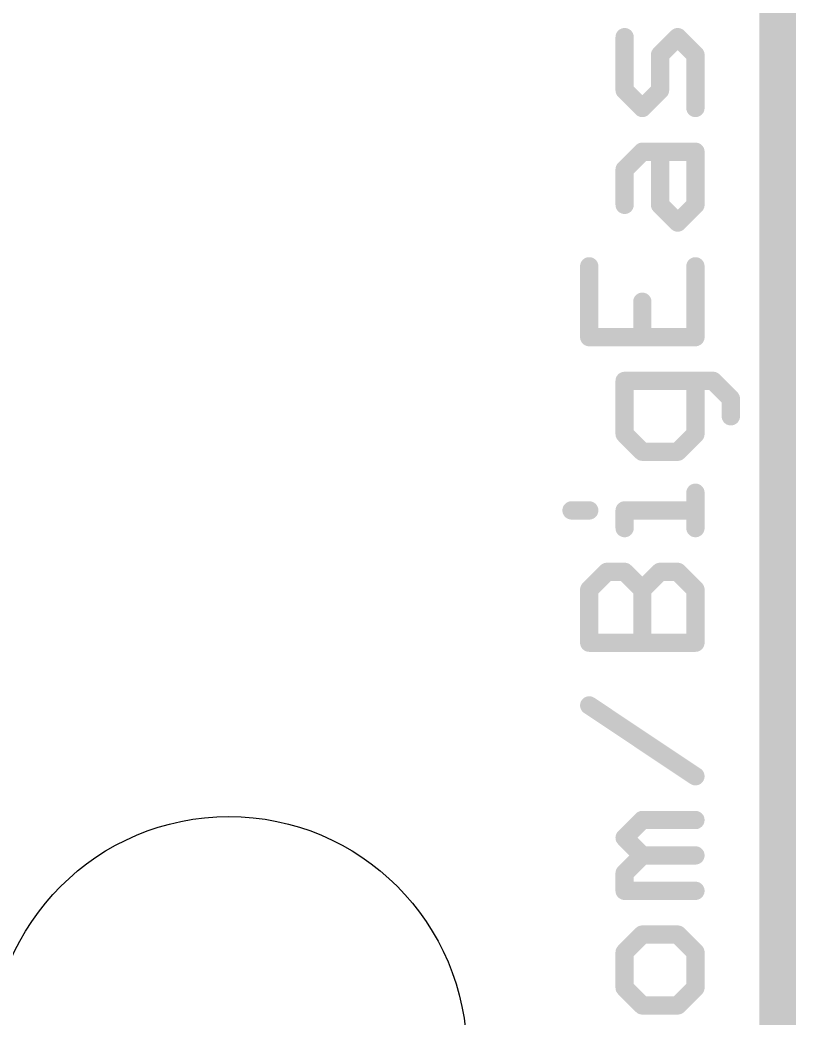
# Model space of a CAD drawing. Extents: x -11.8 to 66.2, y -19.6 to 35.5.
# Drawn here: x 31.57 to 36.96, y 15.49 to 22.42 of the extents above; entities that cross this region are included whole.
import ezdxf

# ---------------------------------------------------------------- set-up
doc = ezdxf.new("R2010")
doc.units = 0
for name, color, linetype in [('1', 12, 'CONTINUOUS'), ('16', 132, 'CONTINUOUS'), ('20', 53, 'CONTINUOUS'), ('21', 41, 'CONTINUOUS'), ('22', 40, 'CONTINUOUS')]:
    doc.layers.add(name, color=color, linetype=linetype)

msp = doc.modelspace()

# ---------------------------------------------------------------- linework, layer by layer
at = {"layer": '1', "const_width": 0.254}
msp.add_lwpolyline([(36.83, 30.48), (36.83, 0)], dxfattribs=at)
at = {"layer": '16', "const_width": 0.254}
msp.add_lwpolyline([(36.83, 30.48), (36.83, 0)], dxfattribs=at)
at = {"layer": '20', "const_width": 0.254}
msp.add_lwpolyline([(36.83, 30.48), (36.83, 0)], dxfattribs=at)
at = {"layer": '20'}
msp.add_circle((33.02, 15.24), 1.651, dxfattribs=at)
at = {"layer": '21'}
for points, const_width in [([(36.83, 0), (36.83, 30.48)], 0.254), ([(35.767, 21.9313), (35.767, 22.2999)], 0.127), ([(36.1356, 22.2999), (36.0128, 22.177)], 0.127), ([(36.2585, 22.177), (36.1356, 22.2999)], 0.127), ([(36.0128, 22.177), (36.0128, 21.9313)], 0.127), ([(36.2585, 21.8084), (36.2585, 22.177)], 0.127), ([(35.8899, 21.8084), (35.767, 21.9313)], 0.127), ([(36.0128, 21.9313), (35.8899, 21.8084)], 0.127), ([(35.767, 21.3818), (35.8899, 21.5047)], 0.127), ([(35.8899, 21.5047), (36.2585, 21.5047)], 0.127), ([(36.0128, 21.1361), (36.0128, 21.5047)], 0.127), ([(36.2585, 21.5047), (36.2585, 21.1361)], 0.127), ([(35.767, 21.1361), (35.767, 21.3818)], 0.127), ([(36.1356, 21.0132), (36.0128, 21.1361)], 0.127), ([(36.2585, 21.1361), (36.1356, 21.0132)], 0.127), ([(35.5213, 20.7095), (35.5213, 20.218)], 0.127), ([(36.2585, 20.218), (36.2585, 20.7095)], 0.127), ([(35.8899, 20.218), (35.8899, 20.4637)], 0.127), ([(35.5213, 20.218), (36.2585, 20.218)], 0.127), ([(36.3814, 19.9143), (35.767, 19.9143)], 0.127), ([(35.767, 19.9143), (35.767, 19.5457)], 0.127), ([(36.2585, 19.5457), (36.2585, 19.9143)], 0.127), ([(36.5042, 19.7914), (36.3814, 19.9143)], 0.127), ([(36.5042, 19.6686), (36.5042, 19.7914)], 0.127), ([(35.767, 19.5457), (35.8899, 19.4228)], 0.127), ([(36.1356, 19.4228), (36.2585, 19.5457)], 0.127), ([(35.8899, 19.4228), (36.1356, 19.4228)], 0.127), ([(36.2585, 18.8927), (36.2585, 19.1384)], 0.127), ([(35.3984, 19.0156), (35.5213, 19.0156)], 0.127), ([(35.767, 18.8927), (35.767, 19.0156)], 0.127), ([(35.767, 19.0156), (36.2585, 19.0156)], 0.127), ([(35.5213, 18.4661), (35.6441, 18.589)], 0.127), ([(35.6441, 18.589), (35.767, 18.589)], 0.127), ([(35.767, 18.589), (35.8899, 18.4661)], 0.127), ([(35.8899, 18.4661), (36.0128, 18.589)], 0.127), ([(36.0128, 18.589), (36.1356, 18.589)], 0.127), ([(36.1356, 18.589), (36.2585, 18.4661)], 0.127), ([(35.5213, 18.0975), (35.5213, 18.4661)], 0.127), ([(35.8899, 18.0975), (35.8899, 18.4661)], 0.127), ([(36.2585, 18.4661), (36.2585, 18.0975)], 0.127), ([(36.2585, 18.0975), (35.5213, 18.0975)], 0.127), ([(36.2585, 17.1707), (35.5213, 17.6622)], 0.127), ([(35.767, 16.7441), (35.8899, 16.867)], 0.127), ([(35.8899, 16.867), (36.2585, 16.867)], 0.127), ([(35.8899, 16.6212), (35.767, 16.7441)], 0.127), ([(35.767, 16.4984), (35.8899, 16.6212)], 0.127), ([(35.8899, 16.6212), (36.2585, 16.6212)], 0.127), ([(35.767, 16.3755), (35.767, 16.4984)], 0.127), ([(36.2585, 16.3755), (35.767, 16.3755)], 0.127), ([(35.8899, 16.0718), (35.767, 15.9489)], 0.127), ([(36.1356, 16.0718), (35.8899, 16.0718)], 0.127), ([(36.2585, 15.9489), (36.1356, 16.0718)], 0.127), ([(35.767, 15.9489), (35.767, 15.7032)], 0.127), ([(36.2585, 15.7032), (36.2585, 15.9489)], 0.127), ([(35.767, 15.7032), (35.8899, 15.5803)], 0.127), ([(36.1356, 15.5803), (36.2585, 15.7032)], 0.127), ([(35.8899, 15.5803), (36.1356, 15.5803)], 0.127)]:
    msp.add_lwpolyline(points, dxfattribs=dict(at, const_width=const_width))
at = {"layer": '21', "const_width": 0.0635}
for points in [[(35.7988, 22.2999, 1), (35.7353, 22.2999)], [(36.1581, 22.3223, 1), (36.1132, 22.2774)], [(36.1581, 22.2774, 1), (36.1132, 22.3223)], [(36.0445, 22.177, 1), (35.981, 22.177)], [(36.2903, 22.177, 1), (36.2268, 22.177)], [(35.9903, 22.1995, 1), (36.0352, 22.1545)], [(36.236, 22.1545, 1), (36.281, 22.1995)], [(35.7353, 21.9313, 1), (35.7988, 21.9313)], [(35.7895, 21.9537, 1), (35.7446, 21.9088)], [(35.981, 21.9313, 1), (36.0445, 21.9313)], [(36.0352, 21.9088, 1), (35.9903, 21.9537)], [(35.8674, 21.8308, 1), (35.9123, 21.7859)], [(35.8674, 21.7859, 1), (35.9123, 21.8308)], [(36.2268, 21.8084, 1), (36.2903, 21.8084)], [(35.8899, 21.5364, 1), (35.8899, 21.4729)], [(35.9123, 21.4822, 1), (35.8674, 21.5271)], [(36.0445, 21.5047, 1), (35.981, 21.5047)], [(36.2903, 21.5047, 1), (36.2268, 21.5047)], [(36.2585, 21.4729, 1), (36.2585, 21.5364)], [(35.7988, 21.3818, 1), (35.7353, 21.3818)], [(35.7446, 21.4043, 1), (35.7895, 21.3594)], [(36.0352, 21.1585, 1), (35.9903, 21.1136)], [(36.281, 21.1136, 1), (36.236, 21.1585)], [(35.7353, 21.1361, 1), (35.7988, 21.1361)], [(35.981, 21.1361, 1), (36.0445, 21.1361)], [(36.2268, 21.1361, 1), (36.2903, 21.1361)], [(36.1132, 21.0356, 1), (36.1581, 20.9907)], [(36.1132, 20.9907, 1), (36.1581, 21.0356)], [(35.553, 20.7095, 1), (35.4895, 20.7095)], [(36.2903, 20.7095, 1), (36.2268, 20.7095)], [(35.9216, 20.4637, 1), (35.8581, 20.4637)], [(35.4895, 20.218, 1), (35.553, 20.218)], [(35.5213, 20.2498, 1), (35.5213, 20.1863)], [(35.8581, 20.218, 1), (35.9216, 20.218)], [(36.2268, 20.218, 1), (36.2903, 20.218)], [(36.2585, 20.1863, 1), (36.2585, 20.2498)], [(35.767, 19.946, 1), (35.767, 19.8826)], [(35.7988, 19.9143, 1), (35.7353, 19.9143)], [(36.2903, 19.9143, 1), (36.2268, 19.9143)], [(36.4038, 19.9368, 1), (36.3589, 19.8918)], [(36.3814, 19.8826, 1), (36.3814, 19.946)], [(36.536, 19.7914, 1), (36.4725, 19.7914)], [(36.4818, 19.769, 1), (36.5267, 19.8139)], [(36.4725, 19.6686, 1), (36.536, 19.6686)], [(35.7895, 19.5681, 1), (35.7446, 19.5232)], [(36.281, 19.5232, 1), (36.236, 19.5681)], [(35.7353, 19.5457, 1), (35.7988, 19.5457)], [(36.2268, 19.5457, 1), (36.2903, 19.5457)], [(35.8899, 19.4546, 1), (35.8899, 19.3911)], [(35.8674, 19.4004, 1), (35.9123, 19.4453)], [(36.1132, 19.4453, 1), (36.1581, 19.4004)], [(36.1356, 19.3911, 1), (36.1356, 19.4546)], [(36.2903, 19.1384, 1), (36.2268, 19.1384)], [(35.3984, 19.0473, 1), (35.3984, 18.9838)], [(35.5213, 18.9838, 1), (35.5213, 19.0473)], [(35.7988, 19.0156, 1), (35.7353, 19.0156)], [(35.767, 19.0473, 1), (35.767, 18.9838)], [(36.2585, 18.9838, 1), (36.2585, 19.0473)], [(35.7353, 18.8927, 1), (35.7988, 18.8927)], [(36.2268, 18.8927, 1), (36.2903, 18.8927)], [(35.6441, 18.6207, 1), (35.6441, 18.5572)], [(35.6666, 18.5665, 1), (35.6217, 18.6114)], [(35.7895, 18.6114, 1), (35.7446, 18.5665)], [(35.767, 18.5572, 1), (35.767, 18.6207)], [(36.0128, 18.6207, 1), (36.0128, 18.5572)], [(36.0352, 18.5665, 1), (35.9903, 18.6114)], [(36.1581, 18.6114, 1), (36.1132, 18.5665)], [(36.1356, 18.5572, 1), (36.1356, 18.6207)], [(35.553, 18.4661, 1), (35.4895, 18.4661)], [(35.4988, 18.4886, 1), (35.5437, 18.4437)], [(35.9216, 18.4661, 1), (35.8581, 18.4661)], [(35.8674, 18.4886, 1), (35.9123, 18.4437)], [(35.8674, 18.4437, 1), (35.9123, 18.4886)], [(36.2903, 18.4661, 1), (36.2268, 18.4661)], [(36.236, 18.4437, 1), (36.281, 18.4886)], [(35.5213, 18.1292, 1), (35.5213, 18.0658)], [(36.2585, 18.0658, 1), (36.2585, 18.1292)], [(35.4895, 18.0975, 1), (35.553, 18.0975)], [(35.8581, 18.0975, 1), (35.9216, 18.0975)], [(36.2268, 18.0975, 1), (36.2903, 18.0975)], [(35.5389, 17.6886, 1), (35.5037, 17.6358)], [(36.2409, 17.1443, 1), (36.2761, 17.1971)], [(35.8899, 16.8987, 1), (35.8899, 16.8352)], [(35.9123, 16.8445, 1), (35.8674, 16.8894)], [(36.2585, 16.8352, 1), (36.2585, 16.8987)], [(35.7895, 16.7666, 1), (35.7446, 16.7217)], [(35.7446, 16.7666, 1), (35.7895, 16.7217)], [(35.8899, 16.653, 1), (35.8899, 16.5895)], [(35.9123, 16.5988, 1), (35.8674, 16.6437)], [(35.8674, 16.5988, 1), (35.9123, 16.6437)], [(36.2585, 16.5895, 1), (36.2585, 16.653)], [(35.7988, 16.4984, 1), (35.7353, 16.4984)], [(35.7446, 16.5208, 1), (35.7895, 16.4759)], [(35.767, 16.4073, 1), (35.767, 16.3438)], [(36.2585, 16.3438, 1), (36.2585, 16.4073)], [(35.7353, 16.3755, 1), (35.7988, 16.3755)], [(35.8899, 16.1035, 1), (35.8899, 16.0401)], [(35.9123, 16.0493, 1), (35.8674, 16.0943)], [(36.1581, 16.0943, 1), (36.1132, 16.0493)], [(36.1356, 16.0401, 1), (36.1356, 16.1035)], [(35.7988, 15.9489, 1), (35.7353, 15.9489)], [(35.7446, 15.9714, 1), (35.7895, 15.9265)], [(36.2903, 15.9489, 1), (36.2268, 15.9489)], [(36.236, 15.9265, 1), (36.281, 15.9714)], [(35.7353, 15.7032, 1), (35.7988, 15.7032)], [(35.7895, 15.7256, 1), (35.7446, 15.6807)], [(36.2268, 15.7032, 1), (36.2903, 15.7032)], [(36.281, 15.6807, 1), (36.236, 15.7256)], [(35.8899, 15.6121, 1), (35.8899, 15.5486)], [(35.8674, 15.5579, 1), (35.9123, 15.6028)], [(36.1132, 15.6028, 1), (36.1581, 15.5579)], [(36.1356, 15.5486, 1), (36.1356, 15.6121)]]:
    msp.add_lwpolyline(points, format="xyb", dxfattribs=at)
at = {"layer": '22', "const_width": 0.254}
msp.add_lwpolyline([(36.83, 0), (36.83, 30.48)], dxfattribs=at)

doc.saveas('drawing.dxf')
